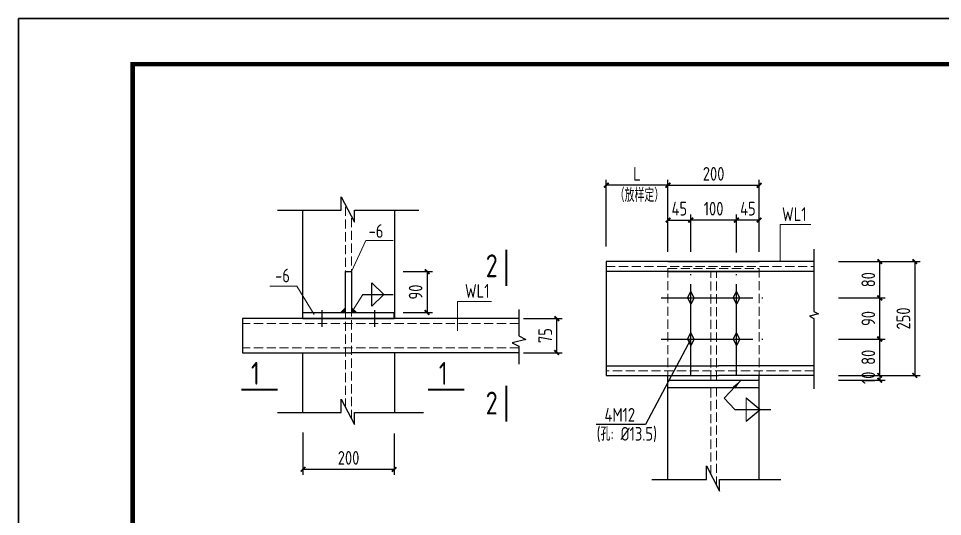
# Model space of a CAD drawing. Header units: millimetres. Extents: x 866561 to 877878, y 40199 to 44891.
# Drawn here: x 875070.3 to 875272.5, y 40693.1 to 40802.1 of the extents above; entities that cross this region are included whole.
import ezdxf

# ---------------------------------------------------------------- set-up
doc = ezdxf.new("R2010")
doc.units = ezdxf.units.MM
doc.header["$LTSCALE"] = 1000
doc.header["$MEASUREMENT"] = 0
for name, pattern in [('DASH', [0.35, 0.25, -0.1]), ('DASHED', [117.236842, 78.157895, -39.078947]), ('DOTE', [2.42, 2, -0.2, 0.02, -0.2])]:
    doc.linetypes.add(name, pattern=pattern)
for name, color, linetype, lineweight in [('1', 4, 'Continuous', 70), ('D3', 62, 'Continuous', 9), ('LZ', 64, 'Continuous', 9), ('数字', 3, 'Continuous', 9)]:
    doc.layers.add(name, color=color, linetype=linetype, lineweight=lineweight)
for name, color, linetype in [('D1', 112, 'Continuous'), ('D2', 6, 'Continuous'), ('DIM', 7, 'Continuous'), ('DOTE', 1, 'DOTE'), ('GJ', 6, 'Continuous'), ('PUB_DIM', 3, 'Continuous'), ('THIN', 7, 'Continuous'), ('桩', 6, 'Continuous')]:
    doc.layers.add(name, color=color, linetype=linetype)
doc.styles.add('GBHZ', font='gbenor.shx', dxfattribs={"width": 0.9, "bigfont": 'gbcbig.shx'})
doc.dimstyles.new('Y10', dxfattribs={"dimscale": 0, "dimtxt": 3, "dimasz": 0.01, "dimexe": 1.2, "dimexo": 1, "dimgap": 1, "dimtad": 1, "dimdec": 0, "dimlfac": 10, "dimzin": 0, "dimdsep": 46, "dimtxsty": 'GBHZ', "dimblk1": 'DX', "dimblk2": 'DX', "dimsah": 1, "dimcen": 0.09, "dimdle": 1, "dimadec": 0, "dimazin": 0, "dimtfac": 1, "dimtdec": 0, "dimtix": 1, "dimtmove": 2, "dimatfit": 3, "dimldrblk": 'DX', "dimfxl": 0, "dimtolj": 1, "dimtzin": 0, "dimarcsym": 0})

# ---------------------------------------------------------------- blocks, each defined once
blk = doc.blocks.new('DX')
at = {"color": 0, "linetype": 'ByBlock', "const_width": 40}
blk.add_lwpolyline([(-54, -51), (46, 49)], dxfattribs=at)
blk = doc.blocks.new('*D666')
at = {"layer": 'Defpoints', "color": 0, "linetype": 'ByBlock', "transparency": 16777216}
for p in [(875232.41, 40765.61), (875212.41, 40752.03), (875232.41, 40752.03)]:
    blk.add_point(p, dxfattribs=at)
at = {"layer": 'dim', "color": 0, "linetype": 'ByBlock', "lineweight": -2, "transparency": 16777216}
for p, q in [((875212.41, 40753.03), (875212.41, 40766.81)), ((875232.41, 40753.03), (875232.41, 40766.81)), ((875212.42, 40765.61), (875232.4, 40765.61))]:
    blk.add_line(p, q, dxfattribs=at)
at = {"layer": 'dim', "color": 0, "linetype": 'ByBlock', "lineweight": -2, "transparency": 16777216, "xscale": 0.01, "yscale": 0.01, "zscale": 0.01, "rotation": 180}
blk.add_blockref('DX', (875212.41, 40765.61), dxfattribs=at)
at = {"layer": 'dim', "color": 0, "linetype": 'ByBlock', "lineweight": -2, "transparency": 16777216, "xscale": 0.01, "yscale": 0.01, "zscale": 0.01}
blk.add_blockref('DX', (875232.41, 40765.61), dxfattribs=at)
at = {"layer": 'dim', "color": 0, "linetype": 'ByBlock', "transparency": 16777216, "insert": (875222.41, 40768.11), "char_height": 3, "attachment_point": 5, "style": 'GBHZ'}
blk.add_mtext('\\A1;200', dxfattribs=at)
blk = doc.blocks.new('*D667')
at = {"layer": 'Defpoints', "color": 0, "linetype": 'ByBlock', "transparency": 16777216}
for p in [(875227.41, 40757.98), (875227.41, 40750.03), (875232.41, 40750.03)]:
    blk.add_point(p, dxfattribs=at)
at = {"layer": 'dim', "color": 0, "linetype": 'ByBlock', "lineweight": -2, "transparency": 16777216}
for p, q in [((875227.41, 40751.03), (875227.41, 40759.18)), ((875232.4, 40757.98), (875227.42, 40757.98)), ((875232.41, 40751.03), (875232.41, 40759.18))]:
    blk.add_line(p, q, dxfattribs=at)
at = {"layer": 'dim', "color": 0, "linetype": 'ByBlock', "lineweight": -2, "transparency": 16777216, "xscale": 0.01, "yscale": 0.01, "zscale": 0.01, "rotation": 180}
blk.add_blockref('DX', (875227.41, 40757.98), dxfattribs=at)
at = {"layer": 'dim', "color": 0, "linetype": 'ByBlock', "lineweight": -2, "transparency": 16777216, "xscale": 0.01, "yscale": 0.01, "zscale": 0.01}
blk.add_blockref('DX', (875232.41, 40757.98), dxfattribs=at)
at = {"layer": 'dim', "color": 0, "linetype": 'ByBlock', "transparency": 16777216, "insert": (875229.91, 40760.48), "char_height": 3, "attachment_point": 5, "style": 'GBHZ'}
blk.add_mtext('\\A1;45', dxfattribs=at)
blk = doc.blocks.new('*D668')
at = {"layer": 'Defpoints', "color": 0, "linetype": 'ByBlock', "transparency": 16777216}
for p in [(875217.41, 40757.98), (875217.41, 40750.03), (875227.41, 40749.89)]:
    blk.add_point(p, dxfattribs=at)
at = {"layer": 'dim', "color": 0, "linetype": 'ByBlock', "lineweight": -2, "transparency": 16777216}
for p, q in [((875217.41, 40751.03), (875217.41, 40759.18)), ((875227.4, 40757.98), (875217.42, 40757.98)), ((875227.41, 40750.89), (875227.41, 40759.18))]:
    blk.add_line(p, q, dxfattribs=at)
at = {"layer": 'dim', "color": 0, "linetype": 'ByBlock', "lineweight": -2, "transparency": 16777216, "xscale": 0.01, "yscale": 0.01, "zscale": 0.01, "rotation": 180}
blk.add_blockref('DX', (875217.41, 40757.98), dxfattribs=at)
at = {"layer": 'dim', "color": 0, "linetype": 'ByBlock', "lineweight": -2, "transparency": 16777216, "xscale": 0.01, "yscale": 0.01, "zscale": 0.01}
blk.add_blockref('DX', (875227.41, 40757.98), dxfattribs=at)
at = {"layer": 'dim', "color": 0, "linetype": 'ByBlock', "transparency": 16777216, "insert": (875222.41, 40760.48), "char_height": 3, "attachment_point": 5, "style": 'GBHZ'}
blk.add_mtext('\\A1;100', dxfattribs=at)
blk = doc.blocks.new('*D669')
at = {"layer": 'Defpoints', "color": 0, "linetype": 'ByBlock', "transparency": 16777216}
for p in [(875217.41, 40757.98), (875212.41, 40750.03), (875217.41, 40750.03)]:
    blk.add_point(p, dxfattribs=at)
at = {"layer": 'dim', "color": 0, "linetype": 'ByBlock', "lineweight": -2, "transparency": 16777216}
for p, q in [((875212.41, 40751.03), (875212.41, 40759.18)), ((875212.42, 40757.98), (875217.4, 40757.98)), ((875217.41, 40751.03), (875217.41, 40759.18))]:
    blk.add_line(p, q, dxfattribs=at)
at = {"layer": 'dim', "color": 0, "linetype": 'ByBlock', "lineweight": -2, "transparency": 16777216, "xscale": 0.01, "yscale": 0.01, "zscale": 0.01, "rotation": 180}
blk.add_blockref('DX', (875212.41, 40757.98), dxfattribs=at)
at = {"layer": 'dim', "color": 0, "linetype": 'ByBlock', "lineweight": -2, "transparency": 16777216, "xscale": 0.01, "yscale": 0.01, "zscale": 0.01}
blk.add_blockref('DX', (875217.41, 40757.98), dxfattribs=at)
at = {"layer": 'dim', "color": 0, "linetype": 'ByBlock', "transparency": 16777216, "insert": (875214.91, 40760.48), "char_height": 3, "attachment_point": 5, "style": 'GBHZ'}
blk.add_mtext('\\A1;45', dxfattribs=at)
blk = doc.blocks.new('*D670')
at = {"layer": 'Defpoints', "color": 0, "linetype": 'ByBlock', "transparency": 16777216}
for p in [(875253.2, 40748.93), (875253.2, 40723.93), (875266.44, 40723.93)]:
    blk.add_point(p, dxfattribs=at)
at = {"layer": 'dim', "color": 0, "linetype": 'ByBlock', "lineweight": -2, "transparency": 16777216}
for p, q in [((875254.2, 40748.93), (875267.64, 40748.93)), ((875266.44, 40748.92), (875266.44, 40723.94)), ((875254.2, 40723.93), (875267.64, 40723.93))]:
    blk.add_line(p, q, dxfattribs=at)
at = {"layer": 'dim', "color": 0, "linetype": 'ByBlock', "lineweight": -2, "transparency": 16777216, "xscale": 0.01, "yscale": 0.01, "zscale": 0.01}
for p, rotation in [((875266.44, 40748.93), 90), ((875266.44, 40723.93), 270)]:
    blk.add_blockref('DX', p, dxfattribs=dict(at, rotation=rotation))
at = {"layer": 'dim', "color": 0, "linetype": 'ByBlock', "transparency": 16777216, "insert": (875263.94, 40736.43), "char_height": 3, "attachment_point": 5, "rotation": 90, "style": 'GBHZ'}
blk.add_mtext('\\A1;250', dxfattribs=at)
blk = doc.blocks.new('*D671')
at = {"layer": 'Defpoints', "color": 0, "linetype": 'ByBlock', "transparency": 16777216}
for p in [(875248.78, 40748.93), (875258.77, 40748.93), (875248.78, 40740.93)]:
    blk.add_point(p, dxfattribs=at)
at = {"layer": 'dim', "color": 0, "linetype": 'ByBlock', "lineweight": -2, "transparency": 16777216}
for p, q in [((875249.78, 40748.93), (875259.97, 40748.93)), ((875258.77, 40740.94), (875258.77, 40748.92)), ((875249.78, 40740.93), (875259.97, 40740.93))]:
    blk.add_line(p, q, dxfattribs=at)
at = {"layer": 'dim', "color": 0, "linetype": 'ByBlock', "lineweight": -2, "transparency": 16777216, "xscale": 0.01, "yscale": 0.01, "zscale": 0.01}
for p, rotation in [((875258.77, 40748.93), 90), ((875258.77, 40740.93), 270)]:
    blk.add_blockref('DX', p, dxfattribs=dict(at, rotation=rotation))
at = {"layer": 'dim', "color": 0, "linetype": 'ByBlock', "transparency": 16777216, "insert": (875256.27, 40744.93), "char_height": 3, "attachment_point": 5, "rotation": 90, "style": 'GBHZ'}
blk.add_mtext('\\A1;80', dxfattribs=at)
blk = doc.blocks.new('*D672')
at = {"layer": 'Defpoints', "color": 0, "linetype": 'ByBlock', "transparency": 16777216}
for p in [(875248.78, 40740.93), (875258.77, 40740.93), (875248.78, 40731.93)]:
    blk.add_point(p, dxfattribs=at)
at = {"layer": 'dim', "color": 0, "linetype": 'ByBlock', "lineweight": -2, "transparency": 16777216}
for p, q in [((875249.78, 40740.93), (875259.97, 40740.93)), ((875258.77, 40731.94), (875258.77, 40740.92)), ((875249.78, 40731.93), (875259.97, 40731.93))]:
    blk.add_line(p, q, dxfattribs=at)
at = {"layer": 'dim', "color": 0, "linetype": 'ByBlock', "lineweight": -2, "transparency": 16777216, "xscale": 0.01, "yscale": 0.01, "zscale": 0.01}
for p, rotation in [((875258.77, 40740.93), 90), ((875258.77, 40731.93), 270)]:
    blk.add_blockref('DX', p, dxfattribs=dict(at, rotation=rotation))
at = {"layer": 'dim', "color": 0, "linetype": 'ByBlock', "transparency": 16777216, "insert": (875256.27, 40736.43), "char_height": 3, "attachment_point": 5, "rotation": 90, "style": 'GBHZ'}
blk.add_mtext('\\A1;90', dxfattribs=at)
blk = doc.blocks.new('*D673')
at = {"layer": 'Defpoints', "color": 0, "linetype": 'ByBlock', "transparency": 16777216}
for p in [(875248.78, 40731.93), (875258.77, 40731.93), (875248.78, 40723.93)]:
    blk.add_point(p, dxfattribs=at)
at = {"layer": 'dim', "color": 0, "linetype": 'ByBlock', "lineweight": -2, "transparency": 16777216}
for p, q in [((875249.78, 40731.93), (875259.97, 40731.93)), ((875258.77, 40723.94), (875258.77, 40731.92)), ((875249.78, 40723.93), (875259.97, 40723.93))]:
    blk.add_line(p, q, dxfattribs=at)
at = {"layer": 'dim', "color": 0, "linetype": 'ByBlock', "lineweight": -2, "transparency": 16777216, "xscale": 0.01, "yscale": 0.01, "zscale": 0.01}
for p, rotation in [((875258.77, 40731.93), 90), ((875258.77, 40723.93), 270)]:
    blk.add_blockref('DX', p, dxfattribs=dict(at, rotation=rotation))
at = {"layer": 'dim', "color": 0, "linetype": 'ByBlock', "transparency": 16777216, "insert": (875256.27, 40727.93), "char_height": 3, "attachment_point": 5, "rotation": 90, "style": 'GBHZ'}
blk.add_mtext('\\A1;80', dxfattribs=at)
blk = doc.blocks.new('*D674')
at = {"layer": 'Defpoints', "color": 0, "linetype": 'ByBlock', "transparency": 16777216}
for p in [(875198.89, 40765.61), (875212.41, 40756.43), (875198.89, 40751.19)]:
    blk.add_point(p, dxfattribs=at)
at = {"layer": 'dim', "color": 0, "linetype": 'ByBlock', "lineweight": -2, "transparency": 16777216}
for p, q in [((875198.89, 40752.19), (875198.89, 40766.81)), ((875212.41, 40757.43), (875212.41, 40766.81)), ((875212.4, 40765.61), (875198.9, 40765.61))]:
    blk.add_line(p, q, dxfattribs=at)
at = {"layer": 'dim', "color": 0, "linetype": 'ByBlock', "lineweight": -2, "transparency": 16777216, "xscale": 0.01, "yscale": 0.01, "zscale": 0.01, "rotation": 180}
blk.add_blockref('DX', (875198.89, 40765.61), dxfattribs=at)
at = {"layer": 'dim', "color": 0, "linetype": 'ByBlock', "lineweight": -2, "transparency": 16777216, "xscale": 0.01, "yscale": 0.01, "zscale": 0.01}
blk.add_blockref('DX', (875212.41, 40765.61), dxfattribs=at)
at = {"layer": 'dim', "color": 0, "linetype": 'ByBlock', "transparency": 16777216, "insert": (875205.65, 40768.11), "char_height": 3, "attachment_point": 5, "style": 'GBHZ'}
blk.add_mtext('\\A1;L', dxfattribs=at)
blk = doc.blocks.new('*D684')
at = {"layer": 'Defpoints', "color": 0, "linetype": 'ByBlock', "transparency": 16777216}
for p in [(875179.8, 40736.43), (875188.07, 40736.43), (875179.8, 40728.93)]:
    blk.add_point(p, dxfattribs=at)
at = {"layer": 'dim', "color": 0, "linetype": 'ByBlock', "lineweight": -2, "transparency": 16777216}
for p, q in [((875180.8, 40736.43), (875189.27, 40736.43)), ((875188.07, 40728.94), (875188.07, 40736.42)), ((875180.8, 40728.93), (875189.27, 40728.93))]:
    blk.add_line(p, q, dxfattribs=at)
at = {"layer": 'dim', "color": 0, "linetype": 'ByBlock', "lineweight": -2, "transparency": 16777216, "xscale": 0.01, "yscale": 0.01, "zscale": 0.01}
for p, rotation in [((875188.07, 40736.43), 90), ((875188.07, 40728.93), 270)]:
    blk.add_blockref('DX', p, dxfattribs=dict(at, rotation=rotation))
at = {"layer": 'dim', "color": 0, "linetype": 'ByBlock', "transparency": 16777216, "insert": (875185.57, 40732.68), "char_height": 3, "attachment_point": 5, "rotation": 90, "style": 'GBHZ'}
blk.add_mtext('\\A1;75', dxfattribs=at)
blk = doc.blocks.new('*D685')
at = {"layer": 'Defpoints', "color": 0, "linetype": 'ByBlock', "transparency": 16777216}
for p in [(875153.43, 40746.72), (875153.43, 40737.71), (875159.69, 40737.71)]:
    blk.add_point(p, dxfattribs=at)
at = {"layer": 'dim', "color": 0, "linetype": 'ByBlock', "lineweight": -2, "transparency": 16777216}
for p, q in [((875154.43, 40746.72), (875160.89, 40746.72)), ((875159.69, 40746.71), (875159.69, 40737.72)), ((875154.43, 40737.71), (875160.89, 40737.71))]:
    blk.add_line(p, q, dxfattribs=at)
at = {"layer": 'dim', "color": 0, "linetype": 'ByBlock', "lineweight": -2, "transparency": 16777216, "xscale": 0.01, "yscale": 0.01, "zscale": 0.01}
for p, rotation in [((875159.69, 40746.72), 90), ((875159.69, 40737.71), 270)]:
    blk.add_blockref('DX', p, dxfattribs=dict(at, rotation=rotation))
at = {"layer": 'dim', "color": 0, "linetype": 'ByBlock', "transparency": 16777216, "insert": (875157.19, 40742.22), "char_height": 3, "attachment_point": 5, "rotation": 90, "style": 'GBHZ'}
blk.add_mtext('\\A1;90', dxfattribs=at)
blk = doc.blocks.new('*D686')
at = {"layer": 'Defpoints', "color": 0, "linetype": 'ByBlock', "transparency": 16777216}
for p in [(875132.51, 40712.45), (875152.51, 40712.24), (875152.51, 40703.4)]:
    blk.add_point(p, dxfattribs=at)
at = {"layer": 'dim', "color": 0, "linetype": 'ByBlock', "lineweight": -2, "transparency": 16777216}
for p, q in [((875132.51, 40711.45), (875132.51, 40702.2)), ((875152.51, 40711.24), (875152.51, 40702.2)), ((875132.52, 40703.4), (875152.5, 40703.4))]:
    blk.add_line(p, q, dxfattribs=at)
at = {"layer": 'dim', "color": 0, "linetype": 'ByBlock', "lineweight": -2, "transparency": 16777216, "xscale": 0.01, "yscale": 0.01, "zscale": 0.01, "rotation": 180}
blk.add_blockref('DX', (875132.51, 40703.4), dxfattribs=at)
at = {"layer": 'dim', "color": 0, "linetype": 'ByBlock', "lineweight": -2, "transparency": 16777216, "xscale": 0.01, "yscale": 0.01, "zscale": 0.01}
blk.add_blockref('DX', (875152.51, 40703.4), dxfattribs=at)
at = {"layer": 'dim', "color": 0, "linetype": 'ByBlock', "transparency": 16777216, "insert": (875142.51, 40705.9), "char_height": 3, "attachment_point": 5, "style": 'GBHZ'}
blk.add_mtext('\\A1;200', dxfattribs=at)
blk = doc.blocks.new('*D687')
at = {"layer": 'Defpoints', "color": 0, "linetype": 'ByBlock', "transparency": 16777216}
for p in [(875248.78, 40723.93), (875248.78, 40722.93), (875258.77, 40722.93)]:
    blk.add_point(p, dxfattribs=at)
at = {"layer": 'dim', "color": 0, "linetype": 'ByBlock', "lineweight": -2, "transparency": 16777216}
for p, q in [((875249.78, 40723.93), (875259.97, 40723.93)), ((875258.77, 40723.94), (875258.77, 40723.95)), ((875258.77, 40723.93), (875258.77, 40722.93)), ((875249.78, 40722.93), (875259.97, 40722.93)), ((875258.77, 40722.92), (875258.77, 40722.91))]:
    blk.add_line(p, q, dxfattribs=at)
at = {"layer": 'dim', "color": 0, "linetype": 'ByBlock', "lineweight": -2, "transparency": 16777216, "xscale": 0.01, "yscale": 0.01, "zscale": 0.01}
for p, rotation in [((875258.77, 40723.93), 270), ((875258.77, 40722.93), 90)]:
    blk.add_blockref('DX', p, dxfattribs=dict(at, rotation=rotation))
at = {"layer": 'dim', "color": 0, "linetype": 'ByBlock', "transparency": 16777216, "insert": (875256.27, 40723.43), "char_height": 3, "attachment_point": 5, "rotation": 90, "style": 'GBHZ'}
blk.add_mtext('\\A1;10', dxfattribs=at)

msp = doc.modelspace()

# ---------------------------------------------------------------- linework, layer by layer
for p, q in [((875070.262, 40208.139), (875070.262, 40802.139)), ((875070.262, 40802.139), (875070.262, 40208.139))]:
    msp.add_line(p, q)
at = {"color": 0}
for p, q in [((875911.262, 40802.139), (875070.262, 40802.139)), ((875070.262, 40802.139), (875911.262, 40802.139))]:
    msp.add_line(p, q, dxfattribs=at)
at = {"color": 0, "const_width": 1}
msp.add_lwpolyline([(875901.262, 40218.139), (875095.262, 40218.139), (875095.262, 40792.139), (875901.262, 40792.139)], close=True, dxfattribs=at)
at = {"layer": '1', "color": 2, "const_width": 0.48}
for points in [[(875177.055, 40743.578), (875177.055, 40751.5)], [(875177.055, 40713.804), (875177.055, 40721.726)], [(875119.061, 40720.852), (875126.983, 40720.852)], [(875159.926, 40720.852), (875167.848, 40720.852)]]:
    msp.add_lwpolyline(points, dxfattribs=at)
at = {"layer": 'D1', "color": 251}
for p, q in [((875140.909, 40763.087), (875143.785, 40757.537)), ((875140.909, 40760.154), (875140.909, 40763.087)), ((875126.983, 40760.154), (875140.909, 40760.154)), ((875143.785, 40760.154), (875157.892, 40760.154)), ((875143.785, 40757.537), (875143.785, 40760.154)), ((875147.637, 40744.244), (875150.206, 40741.675)), ((875147.637, 40739.106), (875147.637, 40744.244)), ((875145.607, 40741.675), (875152.288, 40741.675)), ((875147.637, 40739.106), (875150.206, 40741.675)), ((875217.411, 40731.928), (875207.499, 40713.212)), ((875140.909, 40715.838), (875140.909, 40718.771)), ((875140.909, 40718.771), (875143.785, 40713.221)), ((875229.505, 40719.048), (875232.574, 40716.479)), ((875126.983, 40715.838), (875140.909, 40715.838)), ((875143.785, 40715.838), (875158.892, 40715.838)), ((875143.785, 40713.221), (875143.785, 40715.838)), ((875227.045, 40716.479), (875234.956, 40716.479)), ((875229.505, 40713.91), (875232.574, 40716.479)), ((875207.499, 40713.212), (875196.676, 40713.212)), ((875220.825, 40701.196), (875220.825, 40704.128)), ((875220.825, 40704.128), (875223.701, 40698.579)), ((875208.869, 40701.196), (875220.825, 40701.196)), ((875223.701, 40698.579), (875223.701, 40701.196)), ((875223.701, 40701.196), (875237.154, 40701.196))]:
    msp.add_line(p, q, dxfattribs=at)
at = {"layer": 'D2'}
for p, q in [((875132.513, 40736.429), (875132.513, 40760.154)), ((875152.62, 40736.429), (875152.62, 40760.154)), ((875244.379, 40748.885), (875198.881, 40748.885)), ((875212.414, 40748.885), (875232.414, 40748.885)), ((875141.871, 40746.717), (875143.155, 40746.717)), ((875141.871, 40737.714), (875141.871, 40746.717)), ((875143.155, 40746.717), (875143.155, 40737.714)), ((875244.379, 40746.743), (875198.881, 40746.743)), ((875132.513, 40737.714), (875152.513, 40737.714)), ((875132.513, 40736.429), (875132.513, 40737.714)), ((875152.513, 40736.429), (875152.513, 40737.714)), ((875179.795, 40736.429), (875119.31, 40736.429)), ((875132.513, 40736.429), (875152.513, 40736.429)), ((875119.31, 40728.931), (875143.155, 40728.931)), ((875132.513, 40715.838), (875132.513, 40728.931)), ((875179.795, 40728.931), (875143.155, 40728.931)), ((875152.62, 40715.838), (875152.62, 40728.931)), ((875198.881, 40726.072), (875223.484, 40726.072)), ((875244.379, 40726.072), (875223.484, 40726.072)), ((875198.881, 40723.931), (875223.484, 40723.931)), ((875212.414, 40701.196), (875212.414, 40723.931)), ((875244.379, 40723.931), (875223.484, 40723.931)), ((875232.414, 40701.196), (875232.414, 40723.931)), ((875212.414, 40722.93), (875232.414, 40722.93)), ((875212.414, 40721.292), (875232.414, 40721.292))]:
    msp.add_line(p, q, dxfattribs=at)
at = {"layer": 'D2', "linetype": 'Continuous'}
for p, q in [((875198.881, 40748.885), (875198.881, 40723.931)), ((875136.732, 40734.609), (875136.732, 40738.249)), ((875148.294, 40734.609), (875148.294, 40738.249))]:
    msp.add_line(p, q, dxfattribs=at)
at = {"layer": 'D2', "linetype": 'DASHED'}
msp.add_line((875212.414, 40746.743), (875232.414, 40746.743), dxfattribs=at)
at = {"layer": 'D3', "color": 251}
for p, q in [((875236.958, 40756.995), (875236.958, 40748.885)), ((875236.958, 40756.995), (875243.69, 40756.995)), ((875143.155, 40746.717), (875146.322, 40753.529)), ((875146.322, 40753.529), (875152.249, 40753.529)), ((875131.221, 40743.511), (875125.267, 40743.511)), ((875134.983, 40737.286), (875131.221, 40743.511)), ((875143.155, 40737.714), (875145.607, 40741.675)), ((875166.35, 40740.176), (875166.35, 40733.735)), ((875166.35, 40740.176), (875173.812, 40740.176)), ((875224.753, 40718.949), (875228.424, 40722.93)), ((875224.753, 40718.949), (875227.045, 40716.479)), ((875229.505, 40713.91), (875229.505, 40719.048))]:
    msp.add_line(p, q, dxfattribs=at)
at = {"layer": 'D3'}
for p, q in [((875140.8, 40737.714), (875141.871, 40738.784)), ((875144.226, 40737.714), (875143.155, 40738.784))]:
    msp.add_line(p, q, dxfattribs=at)
for points in [[(875140.8, 40737.714), (875141.871, 40737.714), (875141.871, 40738.784), (875141.871, 40737.714)], [(875144.226, 40737.714), (875143.155, 40737.714), (875143.155, 40738.784), (875143.155, 40737.714)]]:
    msp.add_solid(points, dxfattribs=at)
at = {"layer": 'D3', "color": 251}
msp.add_solid([(875227.16, 40721.038), (875228.424, 40722.93), (875227.16, 40721.038), (875226.612, 40721.518)], dxfattribs=at)
at = {"layer": 'DOTE', "linetype": 'DOTE', "ltscale": 0.01}
for p, q in [((875217.414, 40723.931), (875217.414, 40747.814)), ((875227.414, 40723.931), (875227.414, 40747.814)), ((875210.962, 40740.931), (875233.865, 40740.931)), ((875210.962, 40731.928), (875233.865, 40731.928))]:
    msp.add_line(p, q, dxfattribs=at)
at = {"layer": 'GJ', "linetype": 'Continuous'}
msp.add_line((875119.31, 40736.429), (875119.31, 40728.931), dxfattribs=at)
at = {"layer": 'LZ', "color": 251, "linetype": 'DASH', "ltscale": 0.008}
for p, q in [((875141.871, 40716.915), (875141.871, 40761.231)), ((875143.155, 40714.436), (875143.155, 40758.752)), ((875198.881, 40747.814), (875244.379, 40747.814)), ((875212.414, 40747.4), (875232.414, 40747.4)), ((875212.414, 40747.4), (875212.414, 40723.931)), ((875221.771, 40722.93), (875221.771, 40746.743)), ((875223.056, 40722.93), (875223.056, 40746.743)), ((875232.414, 40747.4), (875232.414, 40723.931)), ((875179.795, 40735.359), (875119.31, 40735.359)), ((875179.795, 40730.001), (875119.31, 40730.001)), ((875244.379, 40725.001), (875198.881, 40725.001)), ((875221.771, 40702.302), (875221.771, 40721.292)), ((875223.056, 40699.823), (875223.056, 40721.292))]:
    msp.add_line(p, q, dxfattribs=at)
at = {"layer": 'THIN'}
for p, q in [((875244.379, 40751.641), (875244.379, 40737.948)), ((875179.795, 40738.429), (875179.795, 40732.608)), ((875244.379, 40736.448), (875244.379, 40721.003)), ((875181.295, 40731.858), (875178.295, 40731.108)), ((875179.795, 40732.608), (875181.295, 40731.858)), ((875178.295, 40731.108), (875179.795, 40730.358)), ((875179.795, 40730.358), (875179.795, 40726.431))]:
    msp.add_line(p, q, dxfattribs=at)
at = {"layer": 'THIN', "linetype": 'ByBlock'}
for p, q in [((875245.379, 40737.448), (875243.379, 40736.948)), ((875244.379, 40737.948), (875245.379, 40737.448)), ((875243.379, 40736.948), (875244.379, 40736.448))]:
    msp.add_line(p, q, dxfattribs=at)
at = {"layer": '桩'}
for p, q in [((875216.665, 40740.931), (875217.414, 40742.312)), ((875218.163, 40740.931), (875217.414, 40742.312)), ((875226.665, 40740.931), (875227.414, 40742.312)), ((875228.163, 40740.931), (875227.414, 40742.312)), ((875216.665, 40740.931), (875217.414, 40739.549)), ((875218.163, 40740.931), (875217.414, 40739.549)), ((875226.665, 40740.931), (875227.414, 40739.549)), ((875228.163, 40740.931), (875227.414, 40739.549)), ((875216.665, 40731.928), (875217.414, 40733.309)), ((875216.665, 40731.928), (875217.414, 40730.546)), ((875218.163, 40731.928), (875217.414, 40733.309)), ((875218.163, 40731.928), (875217.414, 40730.546)), ((875226.665, 40731.928), (875227.414, 40733.309)), ((875226.665, 40731.928), (875227.414, 40730.546)), ((875228.163, 40731.928), (875227.414, 40733.309)), ((875228.163, 40731.928), (875227.414, 40730.546))]:
    msp.add_line(p, q, dxfattribs=at)

# ---------------------------------------------------------------- texts
at = {"layer": 'PUB_DIM', "style": 'GBHZ', "width": 0.9}
for s, p in [('2', (875172.535, 40745.478)), ('1', (875121.152, 40721.921)), ('1', (875162.27, 40721.921)), ('2', (875172.535, 40715.414))]:
    msp.add_text(s, height=5, dxfattribs=at).set_placement(p)
at = {"layer": '数字', "style": 'GBHZ', "width": 0.9}
for s, p in [('（放样定）', (875200.78, 40761.965)), ('WL1', (875237.377, 40757.784)), ('-6', (875146.904, 40754.094)), ('-6', (875126.44, 40744.349)), ('WL1', (875167.988, 40740.965)), ('4M12', (875198.527, 40713.835)), ('(孔: %%C13.5)', (875196.81, 40709.671))]:
    msp.add_text(s, height=3, dxfattribs=at).set_placement(p)

# ---------------------------------------------------------------- dimensions: what is measured, and where the dimension line sits
at = {"layer": 'dim', "linetype": 'ByBlock'}
for base, p1, p2, text, picture, middle in [((875198.886, 40765.614), (875212.414, 40756.435), (875198.886, 40751.194), 'L', '*D674', (875205.65, 40768.114)), ((875217.414, 40757.981), (875212.414, 40750.027), (875217.414, 40750.027), '45', '*D669', (875214.914, 40760.481))]:
    dim = msp.add_linear_dim(base=base, p1=p1, p2=p2, text=text, dimstyle='Y10', override={"dimscale": 1}, dxfattribs=at)
    dim.commit()
    dim.dimension.update_dxf_attribs({"geometry": picture, "text_midpoint": middle})
for base, p1, p2, picture, middle in [((875232.414, 40765.614), (875212.414, 40752.027), (875232.414, 40752.027), '*D666', (875222.414, 40768.114)), ((875152.513, 40703.396), (875132.513, 40712.449), (875152.513, 40712.235), '*D686', (875142.513, 40705.896))]:
    dim = msp.add_linear_dim(base=base, p1=p1, p2=p2, dimstyle='Y10', override={"dimscale": 1}, dxfattribs=at)
    dim.commit()
    dim.dimension.update_dxf_attribs({"geometry": picture, "text_midpoint": middle})
for base, p1, p2, angle, picture, middle in [((875217.414, 40757.981), (875227.414, 40749.885), (875217.414, 40750.027), 180, '*D668', (875222.414, 40760.481)), ((875258.767, 40748.928), (875248.777, 40740.931), (875248.777, 40748.928), 90, '*D671', (875256.267, 40744.929)), ((875266.445, 40723.931), (875253.198, 40748.928), (875253.198, 40723.931), 90, '*D670', (875263.945, 40736.429)), ((875159.691, 40737.714), (875153.434, 40746.717), (875153.434, 40737.714), 90, '*D685', (875157.191, 40742.215)), ((875258.767, 40740.931), (875248.777, 40731.928), (875248.777, 40740.931), 90, '*D672', (875256.267, 40736.429)), ((875188.07, 40736.429), (875179.795, 40728.931), (875179.795, 40736.429), 90, '*D684', (875185.57, 40732.68)), ((875258.767, 40731.928), (875248.777, 40723.931), (875248.777, 40731.928), 90, '*D673', (875256.267, 40727.929)), ((875258.767, 40722.93), (875248.777, 40723.931), (875248.777, 40722.93), 270, '*D687', (875256.267, 40723.43))]:
    dim = msp.add_linear_dim(base=base, p1=p1, p2=p2, angle=angle, dimstyle='Y10', override={"dimscale": 1}, dxfattribs=at)
    dim.commit()
    dim.dimension.update_dxf_attribs({"geometry": picture, "text_midpoint": middle})
dim = msp.add_linear_dim(base=(875227.414, 40757.981), p1=(875232.414, 40750.027), p2=(875227.414, 40750.027), angle=180, text='45', dimstyle='Y10', override={"dimscale": 1}, dxfattribs=at)
dim.commit()
dim.dimension.update_dxf_attribs({"geometry": '*D667', "text_midpoint": (875229.914, 40760.481)})

doc.saveas('drawing.dxf')
